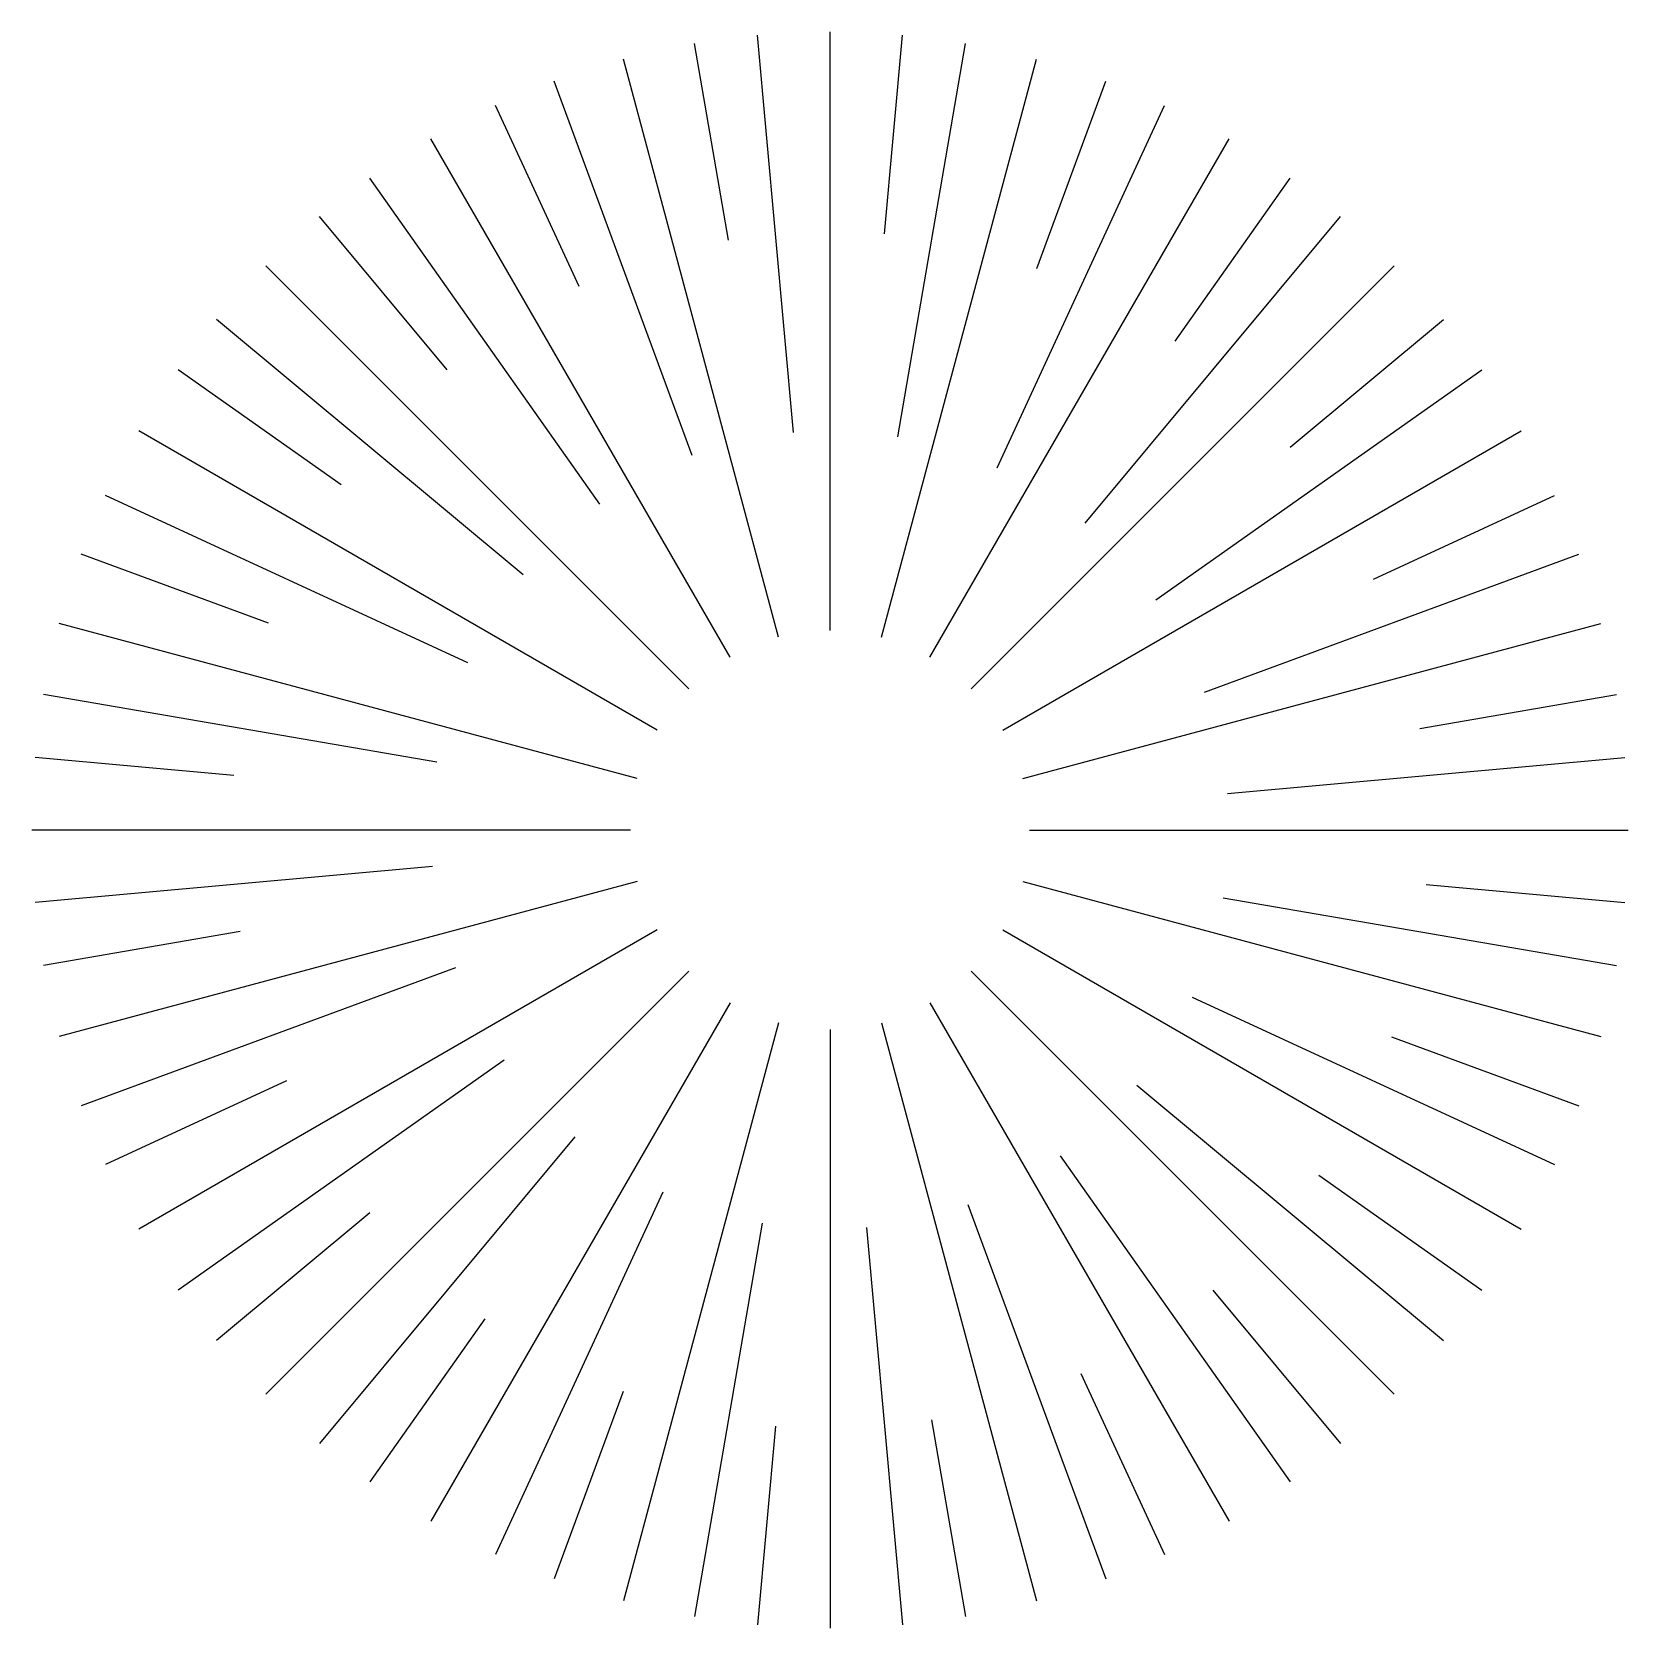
# Model space of a CAD drawing. Extents: x -2000 to 2000, y -2000 to 2000.
import ezdxf

# ---------------------------------------------------------------- set-up
doc = ezdxf.new("R2010")
doc.units = 0
doc.header["$LTSCALE"] = 1000
doc.header["$MEASUREMENT"] = 0
doc.layers.get('0').update_dxf_attribs({"linetype": 'CONTINUOUS'})

msp = doc.modelspace()

# ---------------------------------------------------------------- linework, layer by layer
for p, q in [((0, 500), (0, 2000)), ((-254.7, 1478.2), (-339.6, 1971)), ((-91.1, 995.8), (-182.1, 1991.7)), ((136.6, 1493.8), (182.1, 1991.7)), ((169.8, 985.5), (339.6, 1971)), ((-129.4, 483), (-517.6, 1931.9)), ((129.4, 483), (517.6, 1931.9)), ((-345.7, 938.3), (-691.4, 1876.7)), ((518.5, 1407.5), (691.4, 1876.7)), ((-628.6, 1361.9), (-838.1, 1815.9)), ((419.1, 908), (838.1, 1815.9)), ((-250, 433), (-1000, 1732.1)), ((250, 433), (1000, 1732.1)), ((-576.8, 816.9), (-1153.6, 1633.8)), ((865.2, 1225.3), (1153.6, 1633.8)), ((-959.7, 1152.8), (-1279.6, 1537.1)), ((639.8, 768.6), (1279.6, 1537.1)), ((-353.6, 353.6), (-1414.2, 1414.2)), ((353.6, 353.6), (1414.2, 1414.2)), ((-768.6, 639.8), (-1537.1, 1279.6)), ((1152.8, 959.7), (1537.1, 1279.6)), ((-1225.3, 865.2), (-1633.8, 1153.6)), ((816.9, 576.8), (1633.8, 1153.6)), ((433, 250), (1732.1, 1000)), ((-433, 250), (-1732.1, 1000)), ((-908, 419.1), (-1815.9, 838.1)), ((1361.9, 628.6), (1815.9, 838.1)), ((-1407.5, 518.5), (-1876.7, 691.4)), ((938.3, 345.7), (1876.7, 691.4)), ((-483, 129.4), (-1931.9, 517.6)), ((483, 129.4), (1931.9, 517.6)), ((-985.5, 169.8), (-1971, 339.6)), ((1478.2, 254.7), (1971, 339.6)), ((-1493.8, 136.6), (-1991.7, 182.1)), ((995.8, 91.1), (1991.7, 182.1)), ((-500, 0), (-2000, 0)), ((500, 0), (2000, 0)), ((-995.8, -91.1), (-1991.7, -182.1)), ((-483, -129.4), (-1931.9, -517.6)), ((483, -129.4), (1931.9, -517.6)), ((1493.8, -136.6), (1991.7, -182.1)), ((985.5, -169.8), (1971, -339.6)), ((-1478.2, -254.7), (-1971, -339.6)), ((-433, -250), (-1732.1, -1000)), ((433, -250), (1732.1, -1000)), ((-938.3, -345.7), (-1876.7, -691.4)), ((-353.6, -353.6), (-1414.2, -1414.2)), ((353.6, -353.6), (1414.2, -1414.2)), ((-250, -433), (-1000, -1732.1)), ((250, -433), (1000, -1732.1)), ((908, -419.1), (1815.9, -838.1)), ((-129.4, -483), (-517.6, -1931.9)), ((0, -500), (0, -2000)), ((129.4, -483), (517.6, -1931.9)), ((1407.5, -518.5), (1876.7, -691.4)), ((-816.9, -576.8), (-1633.8, -1153.6)), ((-1361.9, -628.6), (-1815.9, -838.1)), ((768.6, -639.8), (1537.1, -1279.6)), ((-639.8, -768.6), (-1279.6, -1537.1)), ((576.8, -816.9), (1153.6, -1633.8)), ((1225.3, -865.2), (1633.8, -1153.6)), ((-419.1, -908), (-838.1, -1815.9)), ((-1152.8, -959.7), (-1537.1, -1279.6)), ((345.7, -938.3), (691.4, -1876.7)), ((-169.8, -985.5), (-339.6, -1971)), ((91.1, -995.8), (182.1, -1991.7)), ((959.7, -1152.8), (1279.6, -1537.1)), ((-865.2, -1225.3), (-1153.6, -1633.8)), ((628.6, -1361.9), (838.1, -1815.9)), ((-518.5, -1407.5), (-691.4, -1876.7)), ((254.7, -1478.2), (339.6, -1971)), ((-136.6, -1493.8), (-182.1, -1991.7))]:
    msp.add_line(p, q)

doc.saveas('drawing.dxf')
